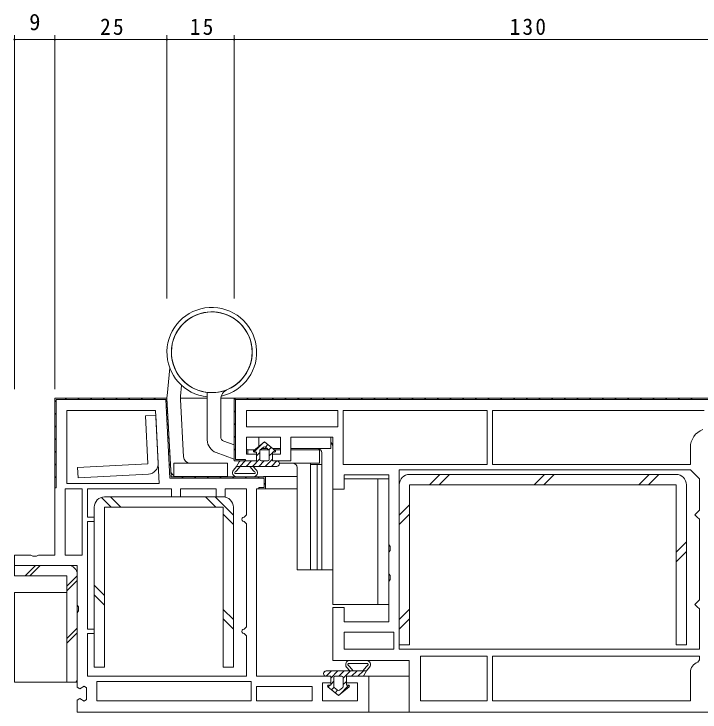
# Model space of a CAD drawing. Units: millimetres on the paper. Extents: x -420 to 373, y -297 to 267.
# Drawn here: x -132.6 to 20.3, y -152.1 to 3.6 of the extents above; entities that cross this region are included whole.
import ezdxf
from ezdxf.enums import TextEntityAlignment as Align

# ---------------------------------------------------------------- set-up
doc = ezdxf.new("R2010")
doc.units = ezdxf.units.MM
for name, color, linetype, lineweight in [('0-3_YKK_12', 2, 'Continuous', 9), ('0-4_YKK_D', 6, 'Continuous', 9), ('0-6_YKK_13', 4, 'Continuous', 9), ('0-7_YKK_11', 7, 'Continuous', 9)]:
    doc.layers.add(name, color=color, linetype=linetype, lineweight=lineweight)
doc.styles.add('ＭＳ ゴシック', font='')
doc.styles.get('ＭＳ ゴシック').set_extended_font_data('MS Gothic')

msp = doc.modelspace()

# ---------------------------------------------------------------- linework, layer by layer
at = {"layer": '0-3_YKK_12'}
for p, q in [((-98.989, -82.073), (-98.51, -82.073)), ((-95.502, -82.068), (-89.514, -82.07)), ((-86.493, -82.072), (-83.014, -82.073)), ((-77.014, -99.566), (-69.514, -99.565)), ((-77.014, -102.266), (-69.514, -102.266)), ((-54.014, -144.066), (-44.514, -144.069)), ((-54.014, -152.066), (-44.014, -152.073))]:
    msp.add_line(p, q, dxfattribs=at)
at = {"layer": '0-4_YKK_D'}
for p, q in [((-132.514, -80.073), (-132.514, -1.073)), ((-123.514, -80.073), (-123.514, -1.073)), ((-123.514, -80.073), (-123.514, -1.073)), ((-98.514, -59.81), (-98.514, -1.073)), ((-98.514, -59.81), (-98.514, -1.073)), ((-83.514, -59.81), (-83.514, -1.073)), ((-83.514, -59.81), (-83.514, -1.073)), ((-132.514, -2.073), (-123.514, -2.073)), ((-123.514, -2.073), (-98.514, -2.073)), ((-98.514, -2.073), (-83.514, -2.073)), ((-83.514, -2.073), (46.486, -2.073))]:
    msp.add_line(p, q, dxfattribs=at)
for centre, start, end in [((-132.514, -2.073), 0, 180), ((-132.514, -2.073), 180, 0), ((-123.514, -2.073), 0, 180), ((-123.514, -2.073), 0, 180), ((-123.514, -2.073), 180, 0), ((-123.514, -2.073), 180, 0), ((-98.514, -2.073), 0, 180), ((-98.514, -2.073), 0, 180), ((-98.514, -2.073), 180, 0), ((-98.514, -2.073), 180, 0), ((-83.514, -2.073), 0, 180), ((-83.514, -2.073), 0, 180), ((-83.514, -2.073), 180, 0), ((-83.514, -2.073), 180, 0)]:
    msp.add_arc(centre, 0.106, start, end, dxfattribs=at)
at = {"layer": '0-6_YKK_13'}
for p, q in [((-97.887, -75.295), (-98.487, -81.528)), ((-95.249, -79.201), (-95.479, -81.594)), ((-89.514, -80.754), (-89.514, -91.376)), ((-97.671, -98.136), (-98.503, -82.269)), ((-94.825, -95.136), (-95.496, -82.334)), ((-86.514, -90.675), (-86.514, -82.393)), ((-101.018, -85.883), (-103.315, -86.003)), ((-103.315, -86.003), (-102.755, -96.689)), ((-100.458, -96.568), (-101.018, -85.883)), ((-83.514, -92.468), (-85.856, -91.615)), ((-76.764, -91.768), (-79.14, -93.71)), ((-73.651, -90.76), (-78.014, -90.76)), ((-78.014, -90.76), (-78.014, -92.773)), ((-76.764, -91.768), (-74.388, -93.71)), ((-62.014, -90.76), (-70.477, -90.76)), ((-62.014, -90.76), (-62.014, -93.26)), ((-76.965, -91.932), (-79.087, -94.054)), ((-77.704, -93.569), (-76.954, -92.957)), ((-76.182, -93.26), (-77.346, -93.26)), ((-76.006, -92.388), (-76.575, -92.956)), ((-76.574, -92.957), (-75.824, -93.569)), ((-75.228, -93.024), (-75.798, -93.594)), ((-73.214, -93.26), (-74.918, -93.26)), ((-62.014, -93.26), (-70.914, -93.26)), ((-61.514, -120.36), (-61.514, -93.26)), ((-83.502, -95.665), (-87.54, -94.195)), ((-80.514, -93.56), (-80.814, -93.45)), ((-78.977, -93.56), (-80.514, -93.56)), ((-80.514, -94.514), (-80.514, -93.56)), ((-79.012, -94.068), (-78.514, -94.068)), ((-78.514, -94.068), (-78.514, -96.068)), ((-77.814, -94.196), (-78.514, -94.896)), ((-77.814, -93.802), (-77.814, -95.768)), ((-75.816, -93.56), (-77.712, -93.56)), ((-75.714, -95.768), (-75.714, -93.802)), ((-75.014, -94.224), (-75.714, -94.924)), ((-75.014, -94.068), (-74.516, -94.068)), ((-75.014, -94.068), (-75.014, -96.068)), ((-74.449, -93.66), (-74.858, -94.068)), ((-73.214, -93.56), (-74.551, -93.56)), ((-64.514, -93.56), (-70.914, -93.56)), ((-64.514, -96.56), (-64.514, -93.56)), ((-82.306, -96.1), (-82.428, -96.055)), ((-81.101, -96.068), (-82.301, -97.268)), ((-82.142, -96.068), (-78.514, -96.068)), ((-79.687, -96.068), (-80.887, -97.268)), ((-77.814, -95.61), (-79.472, -97.268)), ((-76.858, -96.068), (-78.058, -97.268)), ((-77.514, -96.068), (-76.014, -96.068)), ((-75.014, -95.638), (-76.644, -97.268)), ((-74.031, -96.069), (-75.23, -97.268)), ((-75.014, -96.068), (-74.014, -96.068)), ((-118.434, -97.51), (-102.755, -96.689)), ((-118.313, -99.807), (-118.434, -97.51)), ((-82.181, -97.268), (-83.008, -98.252)), ((-74.014, -97.268), (-82.981, -97.268)), ((-80.056, -97.268), (-79.229, -98.252)), ((-79.257, -97.268), (-78.563, -98.094)), ((-73.471, -96.924), (-73.758, -97.211)), ((-64.514, -96.56), (-73.421, -96.56)), ((-68.014, -96.56), (-73.421, -96.56)), ((-66.514, -120.36), (-66.514, -96.56)), ((-66.514, -96.86), (-66.514, -120.36)), ((-65.014, -96.86), (-66.514, -96.86)), ((-65.014, -120.36), (-65.014, -96.86)), ((-65.014, -96.86), (-64.014, -96.86)), ((-64.014, -96.86), (-64.014, -120.36)), ((-118.313, -99.807), (-102.635, -98.986)), ((-79.019, -98.873), (-83.226, -98.873)), ((-79.252, -99.573), (-82.986, -99.573)), ((-44.414, -99.073), (14.986, -99.073)), ((-37.662, -99.073), (-39.962, -101.373)), ((-35.539, -99.073), (-37.839, -101.373)), ((-14.327, -99.073), (-16.627, -101.373)), ((-12.204, -99.073), (-14.504, -101.373)), ((9.007, -99.073), (6.707, -101.373)), ((11.13, -99.073), (8.83, -101.373)), ((-59.014, -100.06), (-49.014, -100.06)), ((-51.514, -100.06), (-51.514, -128.06)), ((-49.014, -100.06), (-49.014, -128.06)), ((-61.514, -128.06), (-61.514, -101.873)), ((-113.119, -104.184), (-110.929, -106.373)), ((-86.014, -104.073), (-112.414, -104.073)), ((-111.106, -104.073), (-108.806, -106.373)), ((-89.895, -104.073), (-87.595, -106.373)), ((-87.772, -104.073), (-83.714, -108.131)), ((-44.414, -105.825), (-46.714, -108.125)), ((-86.014, -107.954), (-83.714, -110.254)), ((-44.414, -107.948), (-46.714, -110.248)), ((17.286, -114.129), (14.986, -116.429)), ((17.286, -116.252), (14.986, -118.552)), ((-132.514, -119.373), (-132.514, -121.673)), ((-120.514, -119.373), (-132.514, -119.373)), ((-127.849, -119.373), (-130.149, -121.673)), ((-126.787, -119.373), (-129.087, -121.673)), ((-118.514, -145.373), (-118.514, -121.373)), ((-64.014, -120.36), (-65.014, -120.36)), ((-132.514, -121.673), (-120.814, -121.673)), ((-120.814, -121.673), (-120.814, -145.373)), ((-118.514, -121.706), (-120.814, -124.006)), ((-118.514, -122.767), (-120.814, -125.067)), ((-114.714, -123.8), (-112.414, -126.1)), ((-132.514, -125.373), (-120.814, -125.373)), ((-114.714, -125.923), (-112.414, -128.223)), ((-86.014, -129.165), (-83.714, -131.465)), ((-61.514, -128.06), (-49.014, -128.06)), ((-44.414, -129.16), (-46.714, -131.46)), ((-86.014, -131.288), (-83.714, -133.588)), ((-44.414, -131.283), (-46.714, -133.583)), ((-118.514, -133.373), (-120.814, -135.673)), ((-118.514, -134.435), (-120.814, -136.735)), ((-58.009, -141.268), (-53.803, -141.268)), ((-57.776, -140.568), (-54.042, -140.568)), ((-63.557, -143.217), (-63.27, -142.93)), ((-63.014, -142.873), (-54.047, -142.873)), ((-62.998, -144.072), (-61.799, -142.873)), ((-62.014, -144.502), (-60.384, -142.873)), ((-60.17, -144.073), (-58.97, -142.873)), ((-59.214, -144.531), (-57.556, -142.873)), ((-57.771, -142.873), (-58.465, -142.047)), ((-56.972, -142.873), (-57.799, -141.889)), ((-57.342, -144.073), (-56.142, -142.873)), ((-55.927, -144.073), (-54.727, -142.873)), ((-54.847, -142.873), (-54.02, -141.889)), ((-62.014, -144.073), (-63.014, -144.073)), ((-62.014, -146.073), (-62.014, -144.073)), ((-61.314, -144.373), (-61.314, -146.339)), ((-59.514, -144.073), (-61.014, -144.073)), ((-59.214, -146.339), (-59.214, -144.373)), ((-58.514, -146.073), (-58.514, -144.073)), ((-54.887, -144.073), (-58.514, -144.073)), ((-120.814, -145.373), (-118.514, -145.373)), ((-118.514, -145.04), (-118.847, -145.373)), ((-62.579, -146.481), (-62.17, -146.073)), ((-62.014, -146.073), (-62.512, -146.073)), ((-62.014, -145.917), (-61.314, -145.217)), ((-60.063, -148.208), (-57.942, -146.087)), ((-59.214, -145.945), (-58.514, -145.245)), ((-58.016, -146.073), (-58.514, -146.073)), ((-60.264, -148.373), (-62.64, -146.431)), ((-61.801, -147.117), (-61.23, -146.547)), ((-60.454, -147.184), (-61.204, -146.572)), ((-61.022, -147.753), (-60.454, -147.185)), ((-60.264, -148.373), (-57.888, -146.431)), ((-59.324, -146.572), (-60.074, -147.184))]:
    msp.add_line(p, q, dxfattribs=at)
for points in [[(-64.014, -94.259), (-64.014, -120.36), (-61.514, -120.36)], [(-82.404, -96.223), (-82.981, -97.268), (-83.675, -98.094)], [(-69.514, -97.56), (-69.514, -120.36), (-66.514, -120.36)], [(-66.514, -120.36), (-65.014, -120.36), (-65.014, -96.86)], [(17.286, -101.373), (17.286, -137.073), (14.986, -137.073), (14.986, -101.373), (-44.414, -101.373), (-44.414, -137.073), (-46.714, -137.073), (-46.714, -101.373)], [(-114.714, -106.373), (-114.714, -142.073), (-112.414, -142.073), (-112.414, -106.373), (-86.014, -106.373), (-86.014, -142.073), (-83.714, -142.073), (-83.714, -106.373)], [(-132.514, -125.373), (-132.514, -145.373), (-120.814, -145.373)], [(-54.624, -143.918), (-54.047, -142.873), (-53.353, -142.047)]]:
    msp.add_lwpolyline(points, dxfattribs=at)
msp.add_lwpolyline([(-97.014, -99.558), (-97.014, -96.558), (-85.014, -96.558), (-85.014, -99.558)], close=True, dxfattribs=at)
msp.add_circle((-88.514, -71.81), 9, dxfattribs=at)
for centre, radius, start, end in [((-88.514, -71.81), 10, 282.33443, 264.26096), ((-88.514, -71.81), 9, 293.03569, 260.40608), ((-88.514, -71.81), 9, 227.06485, 172.8196), ((-84.014, -82.393), 2.5, 113.03569, 179.99971), ((-93.51, -82.007), 5, 174.50354, 182.99998), ((-90.502, -82.073), 5, 174.50354, 182.99998), ((-86.514, -91.376), 3, 180, 249.99998), ((-85.514, -90.675), 1, 179.99971, 249.99998), ((-64.014, -93.26), 2.5, 0, 36.86989), ((-76.764, -93.189), 0.3, 50.74739, 129.25259), ((-65.014, -94.259), 1, 0, 90), ((-79.012, -93.866), 0.202, 129.25259, 270), ((-77.514, -93.802), 0.3, 129.25259, 180), ((-76.014, -93.802), 0.3, 0, 50.74739), ((-74.516, -93.866), 0.202, 270, 50.74739), ((-93.327, -95.058), 1.5, 182.99998, 270), ((-82.142, -96.368), 0.3, 90, 151.1134), ((-77.514, -95.768), 0.3, 180, 270), ((-76.014, -95.768), 0.3, 270, 0), ((-74.014, -96.668), 0.6, 270, 90), ((-102.755, -96.689), 2.3, 273, 3), ((-82.986, -98.673), 0.9, 139.95366, 270), ((-79.252, -98.673), 0.9, 270, 40.04633), ((-70.514, -97.56), 1, 0, 90), ((-96.173, -98.058), 1.5, 182.99998, 235.91852), ((-83.219, -98.673), 0.2, 117.55611, 295.27687), ((-83.774, -97.609), 1, 297.55611, 319.95366), ((-78.464, -97.609), 1, 220.04633, 242.44388), ((-79.019, -98.673), 0.2, 244.72311, 62.44388), ((-44.414, -101.373), 2.3, 90, 180), ((14.986, -101.373), 2.3, 0, 90), ((-112.414, -106.373), 2.3, 90, 180), ((-86.014, -106.373), 2.3, 0, 90), ((-120.514, -121.373), 2, 0, 90), ((-57.776, -141.468), 0.9, 90, 220.04633), ((-58.009, -141.468), 0.2, 64.72311, 242.44388), ((-58.565, -142.532), 1, 40.04633, 62.44388), ((-54.042, -141.468), 0.9, 319.95366, 90), ((-53.254, -142.532), 1, 117.55611, 139.95366), ((-53.809, -141.468), 0.2, 297.55611, 115.27687), ((-63.014, -143.473), 0.6, 90, 270), ((-61.014, -144.373), 0.3, 90, 180), ((-59.514, -144.373), 0.3, 0, 90), ((-54.887, -143.773), 0.3, 270, 331.1134), ((-62.512, -146.275), 0.202, 90, 230.74739), ((-61.014, -146.339), 0.3, 180, 230.74739), ((-59.514, -146.339), 0.3, 309.25259, 0), ((-58.016, -146.275), 0.202, 309.25259, 90), ((-60.264, -146.952), 0.3, 230.74739, 309.25259)]:
    msp.add_arc(centre, radius, start, end, dxfattribs=at)
at = {"layer": '0-7_YKK_11'}
for p, q in [((-121.2, -82.073), (-120.901, -82.373)), ((-118.372, -82.073), (-118.072, -82.373)), ((-115.544, -82.073), (-115.244, -82.373)), ((-112.715, -82.073), (-112.415, -82.373)), ((-109.887, -82.073), (-109.587, -82.373)), ((-107.058, -82.073), (-106.758, -82.373)), ((-104.23, -82.073), (-103.93, -82.373)), ((-101.402, -82.073), (-101.102, -82.373)), ((-83.368, -82.219), (-83.156, -82.432)), ((-80.686, -82.073), (-80.386, -82.373)), ((-77.857, -82.073), (-77.557, -82.373)), ((-75.029, -82.073), (-74.729, -82.373)), ((-72.2, -82.073), (-71.9, -82.373)), ((-69.372, -82.073), (-69.072, -82.373)), ((-66.544, -82.073), (-66.244, -82.373)), ((-63.715, -82.073), (-63.415, -82.373)), ((-60.887, -82.073), (-60.587, -82.373)), ((-58.058, -82.073), (-57.758, -82.373)), ((-55.23, -82.073), (-54.93, -82.373)), ((-52.401, -82.073), (-52.102, -82.373)), ((-49.573, -82.073), (-49.273, -82.373)), ((-46.745, -82.073), (-46.445, -82.373)), ((-43.916, -82.073), (-43.616, -82.373)), ((-41.088, -82.073), (-40.788, -82.373)), ((-38.259, -82.073), (-37.959, -82.373)), ((-35.431, -82.073), (-35.131, -82.373)), ((-32.603, -82.073), (-32.303, -82.373)), ((-29.774, -82.073), (-29.474, -82.373)), ((-26.946, -82.073), (-26.646, -82.373)), ((-24.117, -82.073), (-23.817, -82.373)), ((-21.289, -82.073), (-20.989, -82.373)), ((-18.46, -82.073), (-18.16, -82.373)), ((-15.632, -82.073), (-15.332, -82.373)), ((-12.804, -82.073), (-12.504, -82.373)), ((-9.975, -82.073), (-9.675, -82.373)), ((-7.147, -82.073), (-6.847, -82.373)), ((-4.318, -82.073), (-4.018, -82.373)), ((-1.49, -82.073), (-1.19, -82.373)), ((1.339, -82.073), (1.639, -82.373)), ((4.167, -82.073), (4.467, -82.373)), ((6.995, -82.073), (7.295, -82.373)), ((9.824, -82.073), (10.124, -82.373)), ((12.652, -82.073), (12.952, -82.373)), ((15.481, -82.073), (15.781, -82.373)), ((18.309, -82.073), (18.609, -82.373)), ((-123.514, -82.573), (-123.514, -102.073)), ((-123.514, -82.588), (-123.214, -82.888)), ((-123.514, -85.416), (-123.214, -85.716)), ((-98.672, -84.803), (-98.354, -85.12)), ((-83.514, -84.901), (-83.214, -85.201)), ((-60.414, -84.773), (-80.814, -84.773)), ((21.286, -84.773), (-25.914, -84.773)), ((-123.514, -88.245), (-123.214, -88.545)), ((-98.515, -87.788), (-98.198, -88.105)), ((-83.514, -87.73), (-83.214, -88.03)), ((-123.514, -91.073), (-123.214, -91.373)), ((-98.359, -90.773), (-98.042, -91.09)), ((-83.514, -90.558), (-83.214, -90.858)), ((-83.514, -93.387), (-83.214, -93.687)), ((-123.514, -93.901), (-123.214, -94.201)), ((-98.202, -93.758), (-97.885, -94.075)), ((-81.128, -95.773), (-81.014, -95.887)), ((-123.514, -96.73), (-123.214, -97.03)), ((-98.046, -96.742), (-97.729, -97.059)), ((-59.214, -96.873), (-27.114, -96.873)), ((-123.514, -99.558), (-123.214, -99.858)), ((-95.215, -99.573), (-94.915, -99.873)), ((-92.387, -99.573), (-92.087, -99.873)), ((-89.558, -99.573), (-89.258, -99.873)), ((-86.73, -99.573), (-86.43, -99.873)), ((-83.902, -99.573), (-83.602, -99.873)), ((-81.073, -99.573), (-80.773, -99.873)), ((-78.245, -99.573), (-77.945, -99.873)), ((-120.814, -101.073), (-100.222, -101.073)), ((-76.814, -100.073), (-76.814, -101.973)), ((-76.814, -101.003), (-76.514, -101.303)), ((-123.514, -102.073), (-123.214, -102.073)), ((-117.414, -117.073), (-117.414, -102.273)), ((-47.914, -134.273), (-59.014, -134.273)), ((20.186, -138.073), (-46.714, -138.073)), ((-27.114, -139.573), (-42.014, -139.573)), ((20.186, -139.573), (-25.914, -139.573)), ((-80.814, -144.073), (-116.214, -144.073)), ((-79.714, -145.273), (-114.114, -145.273)), ((-66.114, -146.373), (-78.514, -146.373))]:
    msp.add_line(p, q, dxfattribs=at)
for points in [[(-118.514, -152.073), (-53.514, -152.073), (-53.514, -144.073), (-58.514, -144.073), (-58.514, -145.573), (-56.014, -145.573), (-56.014, -149.573), (-63.814, -149.573), (-63.814, -145.573), (-62.014, -145.573), (-62.014, -144.073), (-78.514, -144.073), (-78.514, -102.273), (-76.514, -102.273), (-76.514, -99.573), (-97.597, -99.573), (-98.514, -82.073), (-123.514, -82.073), (-123.514, -117.073), (-127.148, -117.073), (-127.581, -117.323), (-128.447, -117.323), (-128.88, -117.073), (-132.514, -117.073), (-132.514, -119.373), (-118.514, -119.373), (-118.514, -128.207), (-118.264, -128.64), (-118.264, -129.506), (-118.514, -129.939), (-118.514, -146.551), (-117.951, -146.914), (-116.978, -146.332), (-116.414, -146.695), (-116.414, -149.251), (-116.978, -149.614), (-117.951, -149.032), (-118.514, -149.395)], [(-120.814, -101.073), (-100.222, -101.073), (-101.076, -84.773), (-120.814, -84.773)], [(-60.414, -84.773), (-80.814, -84.773), (-80.814, -88.473), (-60.414, -88.473)], [(-59.214, -96.873), (-27.114, -96.873), (-27.114, -84.773), (-59.214, -84.773)], [(20.186, -138.073), (-46.714, -138.073), (-46.714, -98.073), (18.233, -98.073), (20.186, -100.026), (20.186, -107.073), (19.686, -107.573), (19.186, -108.073), (19.686, -108.573), (20.186, -109.073), (20.186, -127.073), (19.686, -127.573), (19.186, -128.073), (19.686, -128.573), (20.186, -129.073)], [(-117.414, -117.073), (-117.414, -102.273), (-121.214, -102.273), (-121.214, -117.073)], [(-47.914, -134.273), (-59.014, -134.273), (-59.014, -138.073), (-47.914, -138.073)], [(-27.114, -139.573), (-42.014, -139.573), (-42.014, -149.573), (-27.114, -149.573)], [(-79.714, -145.273), (-114.114, -145.273), (-114.114, -149.573), (-79.714, -149.573)], [(-66.114, -146.373), (-78.514, -146.373), (-78.514, -149.573), (-66.114, -149.573)]]:
    msp.add_lwpolyline(points, close=True, dxfattribs=at)
for points in [[(-123.214, -102.073), (-123.214, -82.373), (-98.799, -82.373), (-97.882, -99.873), (-77.014, -99.873), (-76.814, -100.073)], [(46.486, -82.073), (-83.514, -82.073), (-83.514, -96.073), (-78.514, -96.073), (-78.514, -94.573), (-80.814, -94.573), (-80.814, -90.773), (-73.214, -90.773), (-73.214, -94.573), (-75.014, -94.573), (-75.014, -96.073), (-70.914, -96.073), (-70.914, -90.773), (-61.514, -90.773), (-61.514, -102.373), (-59.014, -102.373), (-59.014, -99.173), (-49.014, -99.173), (-49.014, -114.707), (-48.764, -115.14), (-48.764, -116.006), (-49.014, -116.439), (-49.014, -121.207), (-48.764, -121.64), (-48.764, -122.506), (-49.014, -122.939), (-49.014, -131.973), (-59.014, -131.973), (-59.014, -128.773), (-61.514, -128.773), (-61.514, -140.573), (-44.514, -140.573), (-44.514, -152.073), (26.486, -152.073)], [(43.986, -89.773), (46.186, -89.773), (46.186, -82.373), (-83.214, -82.373), (-83.214, -95.773), (-81.014, -95.773), (-81.014, -96.073), (-83.014, -96.073)], [(21.286, -84.773), (-25.914, -84.773), (-25.914, -96.873), (18.186, -96.873), (18.186, -93.061)], [(-76.814, -100.073), (-76.814, -101.973), (-78.014, -101.973), (-78.014, -102.273)], [(-80.814, -144.073), (-116.214, -144.073), (-116.214, -134.573), (-114.714, -134.573), (-114.714, -133.573), (-116.214, -133.573), (-116.214, -109.573), (-114.714, -109.573), (-114.714, -108.573), (-116.214, -108.573), (-116.214, -102.273), (-97.514, -102.273), (-97.514, -104.073), (-95.514, -104.073), (-95.514, -102.273), (-87.514, -102.273), (-87.514, -104.073), (-85.514, -104.073), (-85.514, -102.273), (-80.814, -102.273), (-80.814, -108.073), (-81.314, -108.573)], [(-81.314, -109.573), (-80.814, -110.073), (-80.814, -133.073), (-81.314, -133.573)], [(-81.314, -134.573), (-80.814, -135.073), (-80.814, -144.073)], [(20.186, -139.573), (-25.914, -139.573), (-25.914, -149.573), (18.186, -149.573), (18.186, -143.273)], [(19.852, -140.916), (20.186, -140.445), (20.186, -139.573)]]:
    msp.add_lwpolyline(points, dxfattribs=at)
for centre, radius, start, end in [((22.486, -93.061), 4.3, 110.74236, 180.00002), ((-81.314, -109.073), 0.5, 89.99998, 270), ((-81.314, -134.073), 0.5, 89.99998, 270), ((20.686, -143.273), 2.5, 109.47122, 179.99998)]:
    msp.add_arc(centre, radius, start, end, dxfattribs=at)

# ---------------------------------------------------------------- texts
at = {"layer": '0-4_YKK_D', "color": 3, "style": 'ＭＳ ゴシック'}
msp.add_text('9', height=3.666, dxfattribs=at).set_placement((-129.214, -1.073), align=Align.BOTTOM_LEFT)
at = {"layer": '0-4_YKK_D', "color": 3, "char_height": 3.666, "attachment_point": 7, "style": 'ＭＳ ゴシック'}
for s, insert in [('\\T1.21;\\W0.95;25', (-113.414, -1.073)), ('\\T1.21;\\W0.95;15', (-93.414, -1.073)), ('\\T1.21;\\W0.95;130', (-22.114, -1.073))]:
    msp.add_mtext(s, dxfattribs=dict(at, insert=insert))

doc.saveas('drawing.dxf')
